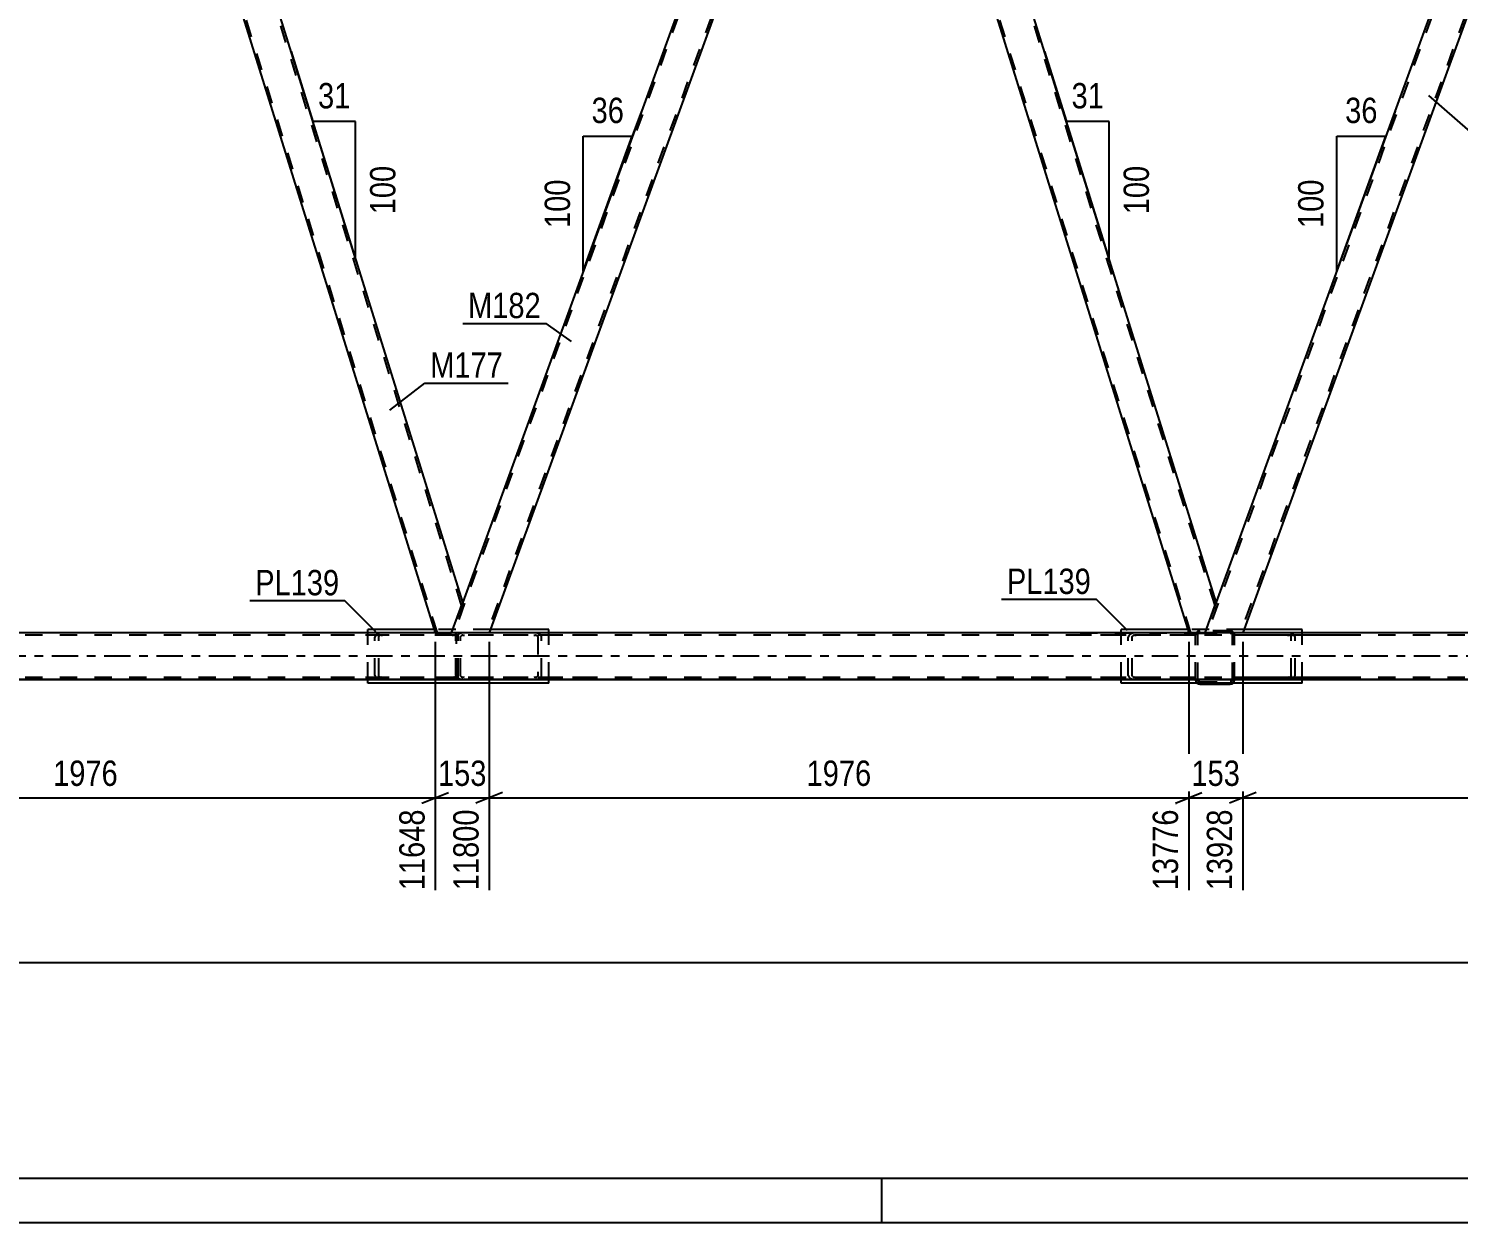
# Model space of a CAD drawing. Header units: millimetres. Extents: x -853 to 336, y -866 to -25.
# Drawn here: x -390.1 to -228.5, y -866.1 to -731.1 of the extents above; entities that cross this region are included whole.
import ezdxf

# ---------------------------------------------------------------- set-up
doc = ezdxf.new("R2010")
doc.units = ezdxf.units.MM
doc.linetypes.add('DXK_LINE_DOT2', pattern=[3.9198, 1.9599, -1.9599])
doc.linetypes.add('DXK_LINE_DOT3', pattern=[5.9187, 2.979, -0.9799, 0.9799, -0.9799])
doc.styles.add('Arial Narrow', font='ARIALN.TTF', dxfattribs={"height": 0.2})

# ---------------------------------------------------------------- blocks, each defined once
blk = doc.blocks.new('Unknown-570393679-1134')
at = {"color": 5, "linetype": 'Continuous'}
for p, q in [((-847.68, -861.05), (331.32, -861.05)), ((-293.68, -866.05), (-293.68, -861.05)), ((-852.68, -866.05), (336.32, -866.05))]:
    blk.add_line(p, q, dxfattribs=at)
blk = doc.blocks.new('Part-570393679-8153 - 8043')
at = {"color": 7, "linetype": 'DXK_LINE_DOT2'}
for p, q in [((-212.78, -678.21), (-256.9, -799.43)), ((-209.04, -678.21), (-253.16, -799.43)), ((-208.78, -678.21), (-210.33, -682.46)), ((-255.9, -795.96), (-257.16, -799.43)), ((-252.9, -799.43), (-257.16, -799.43))]:
    blk.add_line(p, q, dxfattribs=at)
at = {"color": 2, "linetype": 'Continuous'}
for p, q in [((-213.04, -678.21), (-255.9, -795.96)), ((-213.04, -678.21), (-208.78, -678.21)), ((-210.33, -682.46), (-252.9, -799.43))]:
    blk.add_line(p, q, dxfattribs=at)
blk = doc.blocks.new('Part-570393679-8133 - 8043')
at = {"color": 2, "linetype": 'Continuous'}
for p, q in [((-293.92, -678.21), (-295.46, -682.46)), ((-292.6, -678.21), (-293.92, -678.21)), ((-255.9, -795.96), (-292.6, -678.21)), ((-295.46, -682.46), (-259.01, -799.43)), ((-257.16, -799.43), (-255.9, -795.96))]:
    blk.add_line(p, q, dxfattribs=at)
at = {"color": 7, "linetype": 'DXK_LINE_DOT2'}
for p, q in [((-256.03, -796.33), (-292.85, -678.21)), ((-258.75, -799.43), (-295.33, -682.08)), ((-255.9, -795.96), (-256.17, -796.7)), ((-259.01, -799.43), (-257.16, -799.43))]:
    blk.add_line(p, q, dxfattribs=at)
blk = doc.blocks.new('Part-570393679-8653 - 8043')
at = {"color": 2, "linetype": 'Continuous'}
for p, q in [((-106.3, -799.43), (-783.45, -799.43)), ((-106.3, -804.71), (-783.45, -804.71))]:
    blk.add_line(p, q, dxfattribs=at)
at = {"color": 7, "linetype": 'DXK_LINE_DOT2'}
for p, q in [((-106.3, -799.67), (-783.45, -799.67)), ((-106.3, -804.47), (-783.45, -804.47))]:
    blk.add_line(p, q, dxfattribs=at)
at = {"color": 7, "linetype": 'DXK_LINE_DOT3'}
blk.add_line((-106.3, -802.07), (-783.45, -802.07), dxfattribs=at)
blk = doc.blocks.new('Part-570393679-8285 - 8043')
at = {"color": 7, "linetype": 'DXK_LINE_DOT2'}
for p, q in [((-271.27, -799.43), (-258.23, -799.43)), ((-264.96, -799.43), (-265.3, -799.46)), ((-258.23, -804.71), (-258.23, -799.43)), ((-258.23, -799.67), (-271.27, -799.67)), ((-265.77, -799.72), (-265.83, -799.91)), ((-265.83, -804.23), (-265.83, -799.91)), ((-265.4, -799.91), (-265.37, -799.81)), ((-265.4, -804.23), (-265.4, -799.91)), ((-265.13, -799.68), (-264.96, -799.67)), ((-258.23, -804.47), (-271.27, -804.47)), ((-265.83, -804.23), (-265.77, -804.41)), ((-265.37, -804.32), (-265.4, -804.23)), ((-264.96, -804.47), (-265.13, -804.45)), ((-258.23, -804.71), (-271.27, -804.71)), ((-265.3, -804.67), (-264.96, -804.71))]:
    blk.add_line(p, q, dxfattribs=at)
for centre, radius, start, end in [((-265.16, -800.27), 0.817, 99.5182, 138.0639), ((-265.06, -800.09), 0.409, 99.5182, 138.0639), ((-265.16, -803.86), 0.817, 221.9363, 260.4819), ((-265.06, -804.05), 0.409, 221.9363, 260.4819)]:
    blk.add_arc(centre, radius, start, end, dxfattribs=at)
blk = doc.blocks.new('Part-570393679-8286 - 8043')
at = {"color": 7, "linetype": 'DXK_LINE_DOT2'}
for p, q in [((-253.83, -804.71), (-253.83, -799.43)), ((-241.54, -799.43), (-253.83, -799.43)), ((-247.52, -799.46), (-247.86, -799.43)), ((-241.54, -799.67), (-253.83, -799.67)), ((-247.86, -799.67), (-247.69, -799.68)), ((-247.45, -799.81), (-247.42, -799.91)), ((-247.42, -804.23), (-247.42, -799.91)), ((-246.98, -799.91), (-247.05, -799.72)), ((-246.98, -804.23), (-246.98, -799.91)), ((-241.54, -804.47), (-253.83, -804.47)), ((-247.69, -804.45), (-247.86, -804.47)), ((-247.42, -804.23), (-247.45, -804.32)), ((-247.05, -804.41), (-246.98, -804.23)), ((-253.83, -804.71), (-241.54, -804.71)), ((-247.86, -804.71), (-247.52, -804.67))]:
    blk.add_line(p, q, dxfattribs=at)
for centre, radius, start, end in [((-247.66, -800.27), 0.817, 41.9363, 80.4819), ((-247.76, -800.09), 0.409, 41.9363, 80.4819), ((-247.76, -804.04), 0.409, 279.5182, 318.0639), ((-247.66, -803.86), 0.817, 279.5182, 318.0639)]:
    blk.add_arc(centre, radius, start, end, dxfattribs=at)
blk = doc.blocks.new('Part-570393679-8310 - 8043')
at = {"color": 2, "linetype": 'Continuous'}
for p, q in [((-379.05, -678.21), (-380.6, -682.46)), ((-377.73, -678.21), (-379.05, -678.21)), ((-341.03, -795.96), (-377.73, -678.21)), ((-380.6, -682.46), (-344.14, -799.43)), ((-342.29, -799.43), (-341.03, -795.96))]:
    blk.add_line(p, q, dxfattribs=at)
at = {"color": 7, "linetype": 'DXK_LINE_DOT2'}
for p, q in [((-341.17, -796.33), (-377.99, -678.21)), ((-343.89, -799.43), (-380.46, -682.08)), ((-341.03, -795.96), (-341.3, -796.7)), ((-344.14, -799.43), (-342.29, -799.43))]:
    blk.add_line(p, q, dxfattribs=at)
blk = doc.blocks.new('Part-570393679-8320 - 8043')
at = {"color": 2, "linetype": 'Continuous'}
for p, q in [((-344.26, -799.03), (-351.77, -799.03)), ((-351.77, -799.43), (-351.77, -799.03)), ((-331.32, -799.03), (-337.89, -799.03)), ((-331.32, -799.43), (-331.32, -799.03)), ((-351.77, -805.11), (-351.77, -804.71)), ((-331.32, -805.11), (-351.77, -805.11)), ((-331.32, -805.11), (-331.32, -804.71))]:
    blk.add_line(p, q, dxfattribs=at)
at = {"color": 7, "linetype": 'DXK_LINE_DOT2'}
for p, q in [((-351.77, -804.71), (-351.77, -799.43)), ((-337.89, -799.03), (-344.26, -799.03)), ((-331.32, -804.71), (-331.32, -799.43)), ((-351.77, -804.71), (-351.77, -804.67)), ((-331.32, -804.71), (-331.32, -804.67))]:
    blk.add_line(p, q, dxfattribs=at)
blk = doc.blocks.new('Part-570393679-8322 - 8043')
at = {"color": 7, "linetype": 'DXK_LINE_DOT2'}
for p, q in [((-258.2, -799.51), (-258.23, -799.69)), ((-257.99, -799.69), (-257.97, -799.6)), ((-257.97, -799.6), (-257.92, -799.52)), ((-257.75, -799.21), (-257.94, -799.25)), ((-257.92, -799.52), (-257.84, -799.47)), ((-257.84, -799.47), (-257.75, -799.45)), ((-254.31, -799.21), (-257.75, -799.21)), ((-257.75, -799.45), (-254.31, -799.45)), ((-254.13, -799.25), (-254.31, -799.21)), ((-254.31, -799.45), (-254.22, -799.47)), ((-254.22, -799.47), (-254.14, -799.52)), ((-254.14, -799.52), (-254.09, -799.6)), ((-254.09, -799.6), (-254.07, -799.69)), ((-253.83, -799.69), (-253.87, -799.51)), ((-258.23, -804.73), (-258.23, -799.69)), ((-257.99, -804.73), (-257.99, -799.69)), ((-254.07, -804.73), (-254.07, -799.69)), ((-253.83, -804.73), (-253.83, -799.69)), ((-258.23, -804.73), (-258.2, -804.91)), ((-257.97, -804.82), (-257.99, -804.73)), ((-257.92, -804.9), (-257.97, -804.82)), ((-257.84, -804.95), (-257.92, -804.9)), ((-257.75, -804.97), (-257.84, -804.95)), ((-257.75, -804.97), (-254.31, -804.97)), ((-254.22, -804.95), (-254.31, -804.97)), ((-254.14, -804.9), (-254.22, -804.95)), ((-254.09, -804.82), (-254.14, -804.9)), ((-254.07, -804.73), (-254.09, -804.82)), ((-253.87, -804.91), (-253.83, -804.73))]:
    blk.add_line(p, q, dxfattribs=at)
at = {"color": 2, "linetype": 'Continuous'}
for p, q in [((-257.94, -805.17), (-257.75, -805.21)), ((-257.75, -805.21), (-254.31, -805.21)), ((-254.31, -805.21), (-254.13, -805.17))]:
    blk.add_line(p, q, dxfattribs=at)
at = {"color": 7, "linetype": 'DXK_LINE_DOT2'}
for centre, start, end in [((-257.75, -799.69), 112.5001, 157.5001), ((-254.31, -799.69), 22.5001, 67.5001), ((-257.75, -804.73), 202.5001, 232.6692), ((-254.31, -804.73), 307.3309, 337.5001)]:
    blk.add_arc(centre, 0.48, start, end, dxfattribs=at)
at = {"color": 2, "linetype": 'Continuous'}
for centre, start, end in [((-257.75, -804.73), 232.6692, 247.5001), ((-254.31, -804.73), 292.5001, 307.3309)]:
    blk.add_arc(centre, 0.48, start, end, dxfattribs=at)
blk = doc.blocks.new('Part-570393679-8336 - 8043')
at = {"color": 7, "linetype": 'DXK_LINE_DOT2'}
for p, q in [((-340.85, -799.43), (-341.18, -799.46)), ((-326.68, -799.43), (-340.85, -799.43)), ((-332.66, -799.46), (-332.99, -799.43)), ((-341.66, -799.72), (-341.72, -799.91)), ((-341.72, -804.23), (-341.72, -799.91)), ((-341.29, -799.91), (-341.25, -799.81)), ((-341.29, -804.23), (-341.29, -799.91)), ((-341.02, -799.68), (-340.85, -799.67)), ((-326.68, -799.67), (-340.85, -799.67)), ((-332.99, -799.67), (-332.82, -799.68)), ((-332.59, -799.81), (-332.55, -799.91)), ((-332.55, -799.91), (-332.55, -804.23)), ((-332.12, -799.91), (-332.18, -799.72)), ((-332.12, -804.23), (-332.12, -799.91)), ((-341.72, -804.23), (-341.66, -804.41)), ((-341.25, -804.32), (-341.29, -804.23)), ((-340.85, -804.47), (-341.02, -804.45)), ((-326.68, -804.47), (-340.85, -804.47)), ((-332.82, -804.45), (-332.99, -804.47)), ((-332.55, -804.23), (-332.59, -804.32)), ((-332.18, -804.41), (-332.12, -804.23)), ((-341.18, -804.67), (-340.85, -804.71)), ((-326.68, -804.71), (-340.85, -804.71)), ((-332.99, -804.71), (-332.66, -804.67))]:
    blk.add_line(p, q, dxfattribs=at)
for centre, radius, start, end in [((-341.05, -800.27), 0.817, 99.5182, 138.0639), ((-332.79, -800.27), 0.817, 41.9363, 80.4819), ((-340.95, -800.09), 0.409, 99.5182, 138.0639), ((-332.89, -800.09), 0.409, 41.9363, 80.4819), ((-341.05, -803.86), 0.817, 221.9363, 260.4819), ((-340.95, -804.05), 0.409, 221.9363, 260.4819), ((-332.89, -804.05), 0.409, 279.5182, 318.0639), ((-332.79, -803.86), 0.817, 279.5182, 318.0639)]:
    blk.add_arc(centre, radius, start, end, dxfattribs=at)
blk = doc.blocks.new('Part-570393679-8342 - 8043')
at = {"color": 7, "linetype": 'DXK_LINE_DOT2'}
for p, q in [((-297.92, -678.21), (-342.04, -799.43)), ((-294.17, -678.21), (-338.29, -799.43)), ((-293.92, -678.21), (-295.46, -682.46)), ((-341.03, -795.96), (-342.29, -799.43)), ((-338.04, -799.43), (-342.29, -799.43))]:
    blk.add_line(p, q, dxfattribs=at)
at = {"color": 2, "linetype": 'Continuous'}
for p, q in [((-298.17, -678.21), (-341.03, -795.96)), ((-298.17, -678.21), (-293.92, -678.21)), ((-295.46, -682.46), (-338.04, -799.43))]:
    blk.add_line(p, q, dxfattribs=at)
blk = doc.blocks.new('Part-570393679-8397 - 8043')
at = {"color": 2, "linetype": 'Continuous'}
for p, q in [((-259.13, -799.03), (-266.63, -799.03)), ((-266.63, -799.43), (-266.63, -799.03)), ((-246.18, -799.03), (-252.76, -799.03)), ((-246.18, -799.43), (-246.18, -799.03)), ((-266.63, -805.11), (-266.63, -804.71)), ((-246.18, -805.11), (-266.63, -805.11)), ((-246.18, -805.11), (-246.18, -804.71))]:
    blk.add_line(p, q, dxfattribs=at)
at = {"color": 7, "linetype": 'DXK_LINE_DOT2'}
for p, q in [((-266.63, -804.71), (-266.63, -799.43)), ((-252.76, -799.03), (-259.13, -799.03)), ((-246.18, -804.71), (-246.18, -799.43)), ((-266.63, -804.71), (-266.63, -804.67)), ((-246.18, -804.71), (-246.18, -804.67))]:
    blk.add_line(p, q, dxfattribs=at)
blk = doc.blocks.new('Part-570393679-8418 - 8043')
at = {"color": 7, "linetype": 'DXK_LINE_DOT2'}
for p, q in [((-383.05, -678.21), (-427.17, -799.43)), ((-379.31, -678.21), (-423.43, -799.43)), ((-379.05, -678.21), (-380.6, -682.46)), ((-426.17, -795.96), (-427.43, -799.43)), ((-423.17, -799.43), (-427.43, -799.43))]:
    blk.add_line(p, q, dxfattribs=at)
at = {"color": 2, "linetype": 'Continuous'}
for p, q in [((-383.31, -678.21), (-426.17, -795.96)), ((-383.31, -678.21), (-379.05, -678.21)), ((-380.6, -682.46), (-423.17, -799.43))]:
    blk.add_line(p, q, dxfattribs=at)
blk = doc.blocks.new('Part-570393679-8419 - 8043')
at = {"color": 7, "linetype": 'DXK_LINE_DOT2'}
for p, q in [((-342.23, -799.43), (-356.41, -799.43)), ((-350.1, -799.43), (-350.43, -799.46)), ((-342.15, -799.44), (-342.23, -799.43)), ((-341.9, -799.46), (-342.15, -799.44)), ((-341.72, -799.53), (-341.9, -799.46)), ((-341.72, -804.6), (-341.72, -799.53)), ((-341.67, -799.57), (-341.72, -799.53)), ((-341.58, -799.72), (-341.67, -799.57)), ((-342.23, -799.67), (-356.41, -799.67)), ((-350.9, -799.72), (-350.97, -799.91)), ((-350.97, -804.23), (-350.97, -799.91)), ((-350.53, -799.91), (-350.5, -799.81)), ((-350.53, -804.23), (-350.53, -799.91)), ((-350.26, -799.68), (-350.1, -799.67)), ((-342.23, -799.67), (-342.07, -799.68)), ((-341.83, -799.81), (-341.8, -799.91)), ((-341.8, -804.23), (-341.8, -799.91)), ((-341.54, -799.91), (-341.58, -799.72)), ((-341.54, -804.23), (-341.54, -799.91)), ((-342.23, -804.47), (-356.41, -804.47)), ((-350.97, -804.23), (-350.9, -804.41)), ((-350.5, -804.32), (-350.53, -804.23)), ((-350.1, -804.47), (-350.26, -804.45)), ((-342.07, -804.45), (-342.23, -804.47)), ((-341.8, -804.23), (-341.83, -804.32)), ((-341.67, -804.57), (-341.58, -804.41)), ((-341.58, -804.41), (-341.54, -804.23)), ((-342.23, -804.71), (-356.41, -804.71)), ((-350.43, -804.67), (-350.1, -804.71)), ((-342.23, -804.71), (-341.9, -804.67)), ((-341.9, -804.67), (-341.72, -804.6)), ((-341.72, -804.6), (-341.67, -804.57))]:
    blk.add_line(p, q, dxfattribs=at)
for centre, radius, start, end in [((-350.29, -800.27), 0.817, 99.5182, 138.0639), ((-350.2, -800.09), 0.409, 99.5182, 138.0639), ((-342.14, -800.09), 0.409, 41.9363, 80.4819), ((-350.29, -803.86), 0.817, 221.9363, 260.4819), ((-350.2, -804.05), 0.409, 221.9363, 260.4819), ((-342.14, -804.05), 0.409, 279.5182, 318.0639)]:
    blk.add_arc(centre, radius, start, end, dxfattribs=at)
blk = doc.blocks.new('AngleDimension-570393679-28312 - 8043')
at = {"color": 7, "linetype": 'Continuous'}
for p, q in [((-320.83, -740.45), (-321.87, -743.31)), ((-327.41, -743.31), (-321.87, -743.31)), ((-327.41, -758.54), (-321.87, -743.31)), ((-327.41, -758.54), (-327.41, -743.31))]:
    blk.add_line(p, q, dxfattribs=at)
at = {"color": 0}
blk.add_wipeout([(-328.31, -747.58), (-332.51, -747.58), (-332.51, -754.27), (-328.31, -754.27)], dxfattribs=at)
at = {"color": 3, "style": 'Arial Narrow'}
blk.add_text('100', height=2.863, rotation=90.0002, dxfattribs=at).set_placement((-328.91, -753.67))
at = {"color": 0}
blk.add_wipeout([(-322.21, -742.41), (-322.21, -738.21), (-327.07, -738.21), (-327.07, -742.41)], dxfattribs=at)
at = {"color": 3, "style": 'Arial Narrow'}
blk.add_text('36', height=2.863, dxfattribs=at).set_placement((-326.47, -741.81))
blk = doc.blocks.new('AngleDimension-570393679-28341 - 8043')
at = {"color": 7, "linetype": 'Continuous'}
for p, q in [((-235.69, -740.45), (-236.74, -743.31)), ((-242.28, -743.31), (-236.74, -743.31)), ((-242.28, -758.54), (-236.74, -743.31)), ((-242.28, -758.54), (-242.28, -743.31))]:
    blk.add_line(p, q, dxfattribs=at)
at = {"color": 0}
blk.add_wipeout([(-243.18, -747.58), (-247.38, -747.58), (-247.38, -754.27), (-243.18, -754.27)], dxfattribs=at)
at = {"color": 3, "style": 'Arial Narrow'}
blk.add_text('100', height=2.863, rotation=90.0002, dxfattribs=at).set_placement((-243.78, -753.67))
at = {"color": 0}
blk.add_wipeout([(-237.08, -742.41), (-237.08, -738.21), (-241.93, -738.21), (-241.93, -742.41)], dxfattribs=at)
at = {"color": 3, "style": 'Arial Narrow'}
blk.add_text('36', height=2.863, dxfattribs=at).set_placement((-241.33, -741.81))
blk = doc.blocks.new('StraightDimension-570393679-26438 - 8043')
at = {"color": 7, "linetype": 'Continuous'}
for p, q in [((-344.14, -800.43), (-344.14, -828.51)), ((-338.04, -800.43), (-338.04, -828.51)), ((-345.64, -818.67), (-342.64, -817.47)), ((-344.14, -818.07), (-338.04, -818.07)), ((-336.54, -817.47), (-339.54, -818.67))]:
    blk.add_line(p, q, dxfattribs=at)
at = {"color": 0}
blk.add_wipeout([(-337.75, -817.32), (-337.75, -813.12), (-344.43, -813.12), (-344.43, -817.32)], dxfattribs=at)
at = {"color": 0, "linetype": 'Continuous'}
blk.add_wipeout([(-338.64, -818.77), (-342.84, -818.77), (-342.84, -829.11), (-338.64, -829.11)], dxfattribs=at)
at = {"color": 3, "style": 'Arial Narrow'}
blk.add_text('153', height=2.863, dxfattribs=at).set_placement((-343.83, -816.72))
at = {"color": 3, "linetype": 'Continuous', "style": 'Arial Narrow'}
blk.add_text('11800', height=2.863, rotation=90.0002, dxfattribs=at).set_placement((-339.24, -828.51))
blk = doc.blocks.new('StraightDimension-570393679-9457 - 8043')
at = {"color": 7, "linetype": 'Continuous'}
blk.add_line((-698.35, -804.69), (-189.43, -804.69), dxfattribs=at)
blk = doc.blocks.new('StraightDimension-570393679-8710 - 8043')
at = {"color": 7, "linetype": 'Continuous'}
blk.add_line((-792.71, -836.68), (-67.63, -836.68), dxfattribs=at)
blk = doc.blocks.new('StraightDimension-570393679-26437 - 8043')
at = {"color": 7, "linetype": 'Continuous'}
for p, q in [((-338.04, -800.43), (-338.04, -828.51)), ((-259.01, -800.43), (-259.01, -828.51)), ((-336.54, -817.47), (-339.54, -818.67)), ((-338.04, -818.07), (-259.01, -818.07)), ((-260.51, -818.67), (-257.51, -817.47))]:
    blk.add_line(p, q, dxfattribs=at)
at = {"color": 0}
blk.add_wipeout([(-294.27, -817.32), (-294.27, -813.12), (-302.78, -813.12), (-302.78, -817.32)], dxfattribs=at)
at = {"color": 0, "linetype": 'Continuous'}
blk.add_wipeout([(-259.61, -818.77), (-263.81, -818.77), (-263.81, -829.11), (-259.61, -829.11)], dxfattribs=at)
at = {"color": 3, "style": 'Arial Narrow'}
blk.add_text('1976', height=2.863, dxfattribs=at).set_placement((-302.18, -816.72))
at = {"color": 3, "linetype": 'Continuous', "style": 'Arial Narrow'}
blk.add_text('13776', height=2.863, rotation=90.0002, dxfattribs=at).set_placement((-260.21, -828.51))
blk = doc.blocks.new('StraightDimension-570393679-26435 - 8043')
at = {"color": 7, "linetype": 'Continuous'}
for p, q in [((-252.9, -800.43), (-252.9, -828.51)), ((-173.87, -800.43), (-173.87, -828.51)), ((-251.4, -817.47), (-254.4, -818.67)), ((-252.9, -818.07), (-173.87, -818.07)), ((-175.37, -818.67), (-172.37, -817.47))]:
    blk.add_line(p, q, dxfattribs=at)
at = {"color": 0}
blk.add_wipeout([(-209.13, -817.32), (-209.13, -813.12), (-217.64, -813.12), (-217.64, -817.32)], dxfattribs=at)
at = {"color": 0, "linetype": 'Continuous'}
blk.add_wipeout([(-174.47, -818.77), (-178.67, -818.77), (-178.67, -829.11), (-174.47, -829.11)], dxfattribs=at)
at = {"color": 3, "style": 'Arial Narrow'}
blk.add_text('1976', height=2.863, dxfattribs=at).set_placement((-217.04, -816.72))
at = {"color": 3, "linetype": 'Continuous', "style": 'Arial Narrow'}
blk.add_text('15904', height=2.863, rotation=90.0002, dxfattribs=at).set_placement((-175.07, -828.51))
blk = doc.blocks.new('StraightDimension-570393679-26436 - 8043')
at = {"color": 7, "linetype": 'Continuous'}
for p, q in [((-259.01, -800.43), (-259.01, -828.51)), ((-252.9, -800.43), (-252.9, -828.51)), ((-260.51, -818.67), (-257.51, -817.47)), ((-259.01, -818.07), (-252.9, -818.07)), ((-251.4, -817.47), (-254.4, -818.67))]:
    blk.add_line(p, q, dxfattribs=at)
at = {"color": 0}
blk.add_wipeout([(-252.61, -817.32), (-252.61, -813.12), (-259.3, -813.12), (-259.3, -817.32)], dxfattribs=at)
at = {"color": 0, "linetype": 'Continuous'}
blk.add_wipeout([(-253.5, -818.77), (-257.7, -818.77), (-257.7, -829.11), (-253.5, -829.11)], dxfattribs=at)
at = {"color": 3, "style": 'Arial Narrow'}
blk.add_text('153', height=2.863, dxfattribs=at).set_placement((-258.7, -816.72))
at = {"color": 3, "linetype": 'Continuous', "style": 'Arial Narrow'}
blk.add_text('13928', height=2.863, rotation=90.0002, dxfattribs=at).set_placement((-254.1, -828.51))
blk = doc.blocks.new('StraightDimension-570393679-26439 - 8043')
at = {"color": 7, "linetype": 'Continuous'}
for p, q in [((-423.17, -800.43), (-423.17, -826.68)), ((-344.14, -800.43), (-344.14, -828.51)), ((-421.67, -817.47), (-424.67, -818.67)), ((-423.17, -818.07), (-344.14, -818.07)), ((-345.64, -818.67), (-342.64, -817.47))]:
    blk.add_line(p, q, dxfattribs=at)
at = {"color": 0}
blk.add_wipeout([(-379.4, -817.32), (-379.4, -813.12), (-387.91, -813.12), (-387.91, -817.32)], dxfattribs=at)
at = {"color": 0, "linetype": 'Continuous'}
blk.add_wipeout([(-344.74, -818.77), (-348.94, -818.77), (-348.94, -829.11), (-344.74, -829.11)], dxfattribs=at)
at = {"color": 3, "style": 'Arial Narrow'}
blk.add_text('1976', height=2.863, dxfattribs=at).set_placement((-387.31, -816.72))
at = {"color": 3, "linetype": 'Continuous', "style": 'Arial Narrow'}
blk.add_text('11648', height=2.863, rotation=90.0002, dxfattribs=at).set_placement((-345.34, -828.51))
blk = doc.blocks.new('AngleDimension-570393679-28285 - 8043')
at = {"color": 7, "linetype": 'Continuous'}
for p, q in [((-360.43, -733.71), (-357.96, -741.65)), ((-353.14, -741.65), (-357.96, -741.65)), ((-353.14, -757.12), (-357.96, -741.65)), ((-353.14, -757.12), (-353.14, -741.65))]:
    blk.add_line(p, q, dxfattribs=at)
at = {"color": 0}
blk.add_wipeout([(-348.04, -746.04), (-352.24, -746.04), (-352.24, -752.72), (-348.04, -752.72)], dxfattribs=at)
at = {"color": 3, "style": 'Arial Narrow'}
blk.add_text('100', height=2.863, rotation=90.0002, dxfattribs=at).set_placement((-348.64, -752.12))
at = {"color": 0}
blk.add_wipeout([(-353.12, -740.75), (-353.12, -736.55), (-357.98, -736.55), (-357.98, -740.75)], dxfattribs=at)
at = {"color": 3, "style": 'Arial Narrow'}
blk.add_text('31', height=2.863, dxfattribs=at).set_placement((-357.38, -740.15))
blk = doc.blocks.new('AngleDimension-570393679-28314 - 8043')
at = {"color": 7, "linetype": 'Continuous'}
for p, q in [((-275.3, -733.71), (-272.82, -741.65)), ((-268, -741.65), (-272.82, -741.65)), ((-268, -757.11), (-272.82, -741.65)), ((-268, -757.11), (-268, -741.65))]:
    blk.add_line(p, q, dxfattribs=at)
at = {"color": 0}
blk.add_wipeout([(-262.9, -746.04), (-267.1, -746.04), (-267.1, -752.72), (-262.9, -752.72)], dxfattribs=at)
at = {"color": 3, "style": 'Arial Narrow'}
blk.add_text('100', height=2.863, rotation=90.0002, dxfattribs=at).set_placement((-263.5, -752.12))
at = {"color": 0}
blk.add_wipeout([(-267.99, -740.75), (-267.99, -736.55), (-272.84, -736.55), (-272.84, -740.75)], dxfattribs=at)
at = {"color": 3, "style": 'Arial Narrow'}
blk.add_text('31', height=2.863, dxfattribs=at).set_placement((-272.24, -740.15))
blk = doc.blocks.new('Mark-570393679-8149 - 8043')
at = {"color": 0}
blk.add_wipeout([(-218.37, -742.2), (-218.37, -739.2), (-226.59, -739.2), (-226.59, -742.2)], dxfattribs=at)
blk.add_wipeout([(-218.37, -742.2), (-218.37, -739.2), (-226.59, -739.2), (-226.59, -742.2)], dxfattribs=at)
at = {"color": 30, "linetype": 'Continuous'}
for p, q in [((-231.9, -738.68), (-227.19, -742.8)), ((-227.19, -742.8), (-217.77, -742.8))]:
    blk.add_line(p, q, dxfattribs=at)
at = {"color": 3, "style": 'Arial Narrow'}
blk.add_text('M182', height=2.863, dxfattribs=at).set_placement((-226.59, -742.2))
blk = doc.blocks.new('Mark-570393679-8306 - 8043')
at = {"color": 0}
blk.add_wipeout([(-336.48, -770.6), (-336.48, -767.6), (-344.71, -767.6), (-344.71, -770.6)], dxfattribs=at)
blk.add_wipeout([(-336.48, -770.6), (-336.48, -767.6), (-344.71, -767.6), (-344.71, -770.6)], dxfattribs=at)
at = {"color": 30, "linetype": 'Continuous'}
for p, q in [((-349.25, -774.27), (-345.31, -771.2)), ((-345.31, -771.2), (-335.88, -771.2))]:
    blk.add_line(p, q, dxfattribs=at)
at = {"color": 3, "style": 'Arial Narrow'}
blk.add_text('M177', height=2.863, dxfattribs=at).set_placement((-344.71, -770.6))
blk = doc.blocks.new('Mark-570393679-8316 - 8043')
at = {"color": 0}
blk.add_wipeout([(-354.98, -795.18), (-354.98, -792.18), (-364.48, -792.18), (-364.48, -795.18)], dxfattribs=at)
blk.add_wipeout([(-354.98, -795.18), (-354.98, -792.18), (-364.48, -792.18), (-364.48, -795.18)], dxfattribs=at)
at = {"color": 30, "linetype": 'Continuous'}
for p in [(-365.08, -795.78), (-350.85, -799.31)]:
    blk.add_line(p, (-354.38, -795.78), dxfattribs=at)
at = {"color": 3, "style": 'Arial Narrow'}
blk.add_text('PL139', height=2.863, dxfattribs=at).set_placement((-364.48, -795.18))
blk = doc.blocks.new('Mark-570393679-8338 - 8043')
at = {"color": 0}
blk.add_wipeout([(-332.21, -763.86), (-332.21, -760.86), (-340.43, -760.86), (-340.43, -763.86)], dxfattribs=at)
blk.add_wipeout([(-332.21, -763.86), (-332.21, -760.86), (-340.43, -760.86), (-340.43, -763.86)], dxfattribs=at)
at = {"color": 30, "linetype": 'Continuous'}
for p in [(-341.03, -764.46), (-328.76, -766.51)]:
    blk.add_line(p, (-331.61, -764.46), dxfattribs=at)
at = {"color": 3, "style": 'Arial Narrow'}
blk.add_text('M182', height=2.863, dxfattribs=at).set_placement((-340.43, -763.86))
blk = doc.blocks.new('Mark-570393679-8393 - 8043')
at = {"color": 0}
blk.add_wipeout([(-270.05, -795.03), (-270.05, -792.03), (-279.55, -792.03), (-279.55, -795.03)], dxfattribs=at)
blk.add_wipeout([(-270.05, -795.03), (-270.05, -792.03), (-279.55, -792.03), (-279.55, -795.03)], dxfattribs=at)
at = {"color": 30, "linetype": 'Continuous'}
for p in [(-280.15, -795.63), (-265.91, -799.17)]:
    blk.add_line(p, (-269.45, -795.63), dxfattribs=at)
at = {"color": 3, "style": 'Arial Narrow'}
blk.add_text('PL139', height=2.863, dxfattribs=at).set_placement((-279.55, -795.03))

msp = doc.modelspace()

# ---------------------------------------------------------------- block references
for name in ['Unknown-570393679-1134', 'Part-570393679-8418 - 8043', 'Part-570393679-8310 - 8043', 'Part-570393679-8342 - 8043', 'Part-570393679-8133 - 8043', 'Part-570393679-8153 - 8043', 'Part-570393679-8653 - 8043', 'Part-570393679-8419 - 8043', 'Part-570393679-8320 - 8043', 'Part-570393679-8336 - 8043', 'Part-570393679-8285 - 8043', 'Part-570393679-8397 - 8043', 'Part-570393679-8322 - 8043', 'Part-570393679-8286 - 8043']:
    msp.add_blockref(name, (0, 0))

# ---------------------------------------------------------------- next in the draw order: block references
for name in ['AngleDimension-570393679-28312 - 8043', 'AngleDimension-570393679-28341 - 8043', 'StraightDimension-570393679-26438 - 8043']:
    msp.add_blockref(name, (0, 0))

# ---------------------------------------------------------------- next in the draw order: block references
msp.add_blockref('StraightDimension-570393679-9457 - 8043', (0, 0))

# ---------------------------------------------------------------- next in the draw order: block references
msp.add_blockref('StraightDimension-570393679-8710 - 8043', (0, 0))

# ---------------------------------------------------------------- next in the draw order: block references
for name in ['AngleDimension-570393679-28285 - 8043', 'AngleDimension-570393679-28314 - 8043', 'Mark-570393679-8149 - 8043', 'Mark-570393679-8338 - 8043', 'Mark-570393679-8306 - 8043', 'Mark-570393679-8316 - 8043', 'Mark-570393679-8393 - 8043', 'StraightDimension-570393679-26439 - 8043', 'StraightDimension-570393679-26437 - 8043', 'StraightDimension-570393679-26435 - 8043']:
    msp.add_blockref(name, (0, 0))

# ---------------------------------------------------------------- next in the draw order: block references
msp.add_blockref('StraightDimension-570393679-26436 - 8043', (0, 0))

doc.saveas('drawing.dxf')
